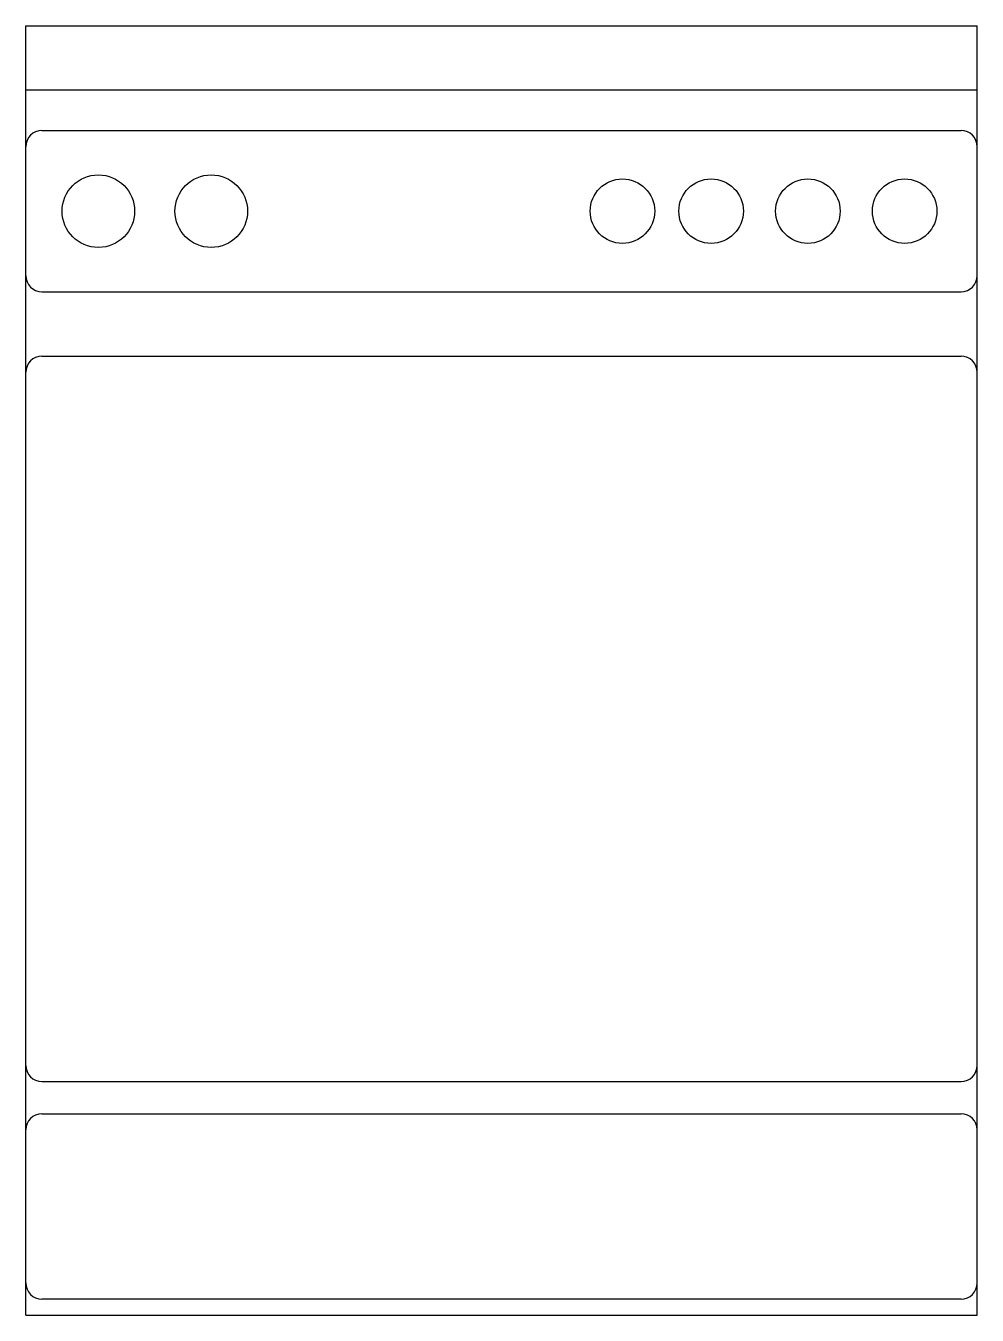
# Model space of a CAD drawing. Extents: x -59 to 0, y 0 to 80.
import ezdxf

# ---------------------------------------------------------------- set-up
doc = ezdxf.new("R2010")
doc.units = 0
doc.header["$LTSCALE"] = 25
doc.header["$MEASUREMENT"] = 0
doc.layers.get('0').update_dxf_attribs({"linetype": 'CONTINUOUS'})

msp = doc.modelspace()

# ---------------------------------------------------------------- linework, layer by layer
at = {"color": 0, "linetype": 'ByBlock'}
for p, q in [((-59, 0), (-59, 80)), ((-59, 80), (0, 80)), ((0, 0), (0, 80)), ((0, 76), (-59, 76)), ((-58, 73.5), (-1, 73.5)), ((-58, 63.5), (-1, 63.5)), ((-58, 59.5), (-1, 59.5)), ((-58, 14.5), (-1, 14.5)), ((-58, 12.5), (-1, 12.5)), ((-1, 1), (-58, 1)), ((-59, 0), (0, 0))]:
    msp.add_line(p, q, dxfattribs=at)
for centre, radius in [((-54.5, 68.5), 2.25), ((-47.5, 68.5), 2.25), ((-22, 68.5), 2), ((-16.5, 68.5), 2), ((-10.5, 68.5), 2), ((-4.5, 68.5), 2)]:
    msp.add_circle(centre, radius, dxfattribs=at)
for centre, start, end in [((-58, 72.5), 90, 180), ((-1, 72.5), 0, 90), ((-58, 64.5), 180, 270), ((-1, 64.5), 270, 0), ((-58, 58.5), 90, 180), ((-1, 58.5), 0, 90), ((-58, 15.5), 180, 270), ((-1, 15.5), 270, 0), ((-58, 11.5), 90, 180), ((-58, 11.5), 90, 180), ((-1, 11.5), 0, 90), ((-1, 11.5), 0, 90), ((-58, 2), 180, 270), ((-1, 2), 270, 0)]:
    msp.add_arc(centre, 1, start, end, dxfattribs=at)

doc.saveas('drawing.dxf')
